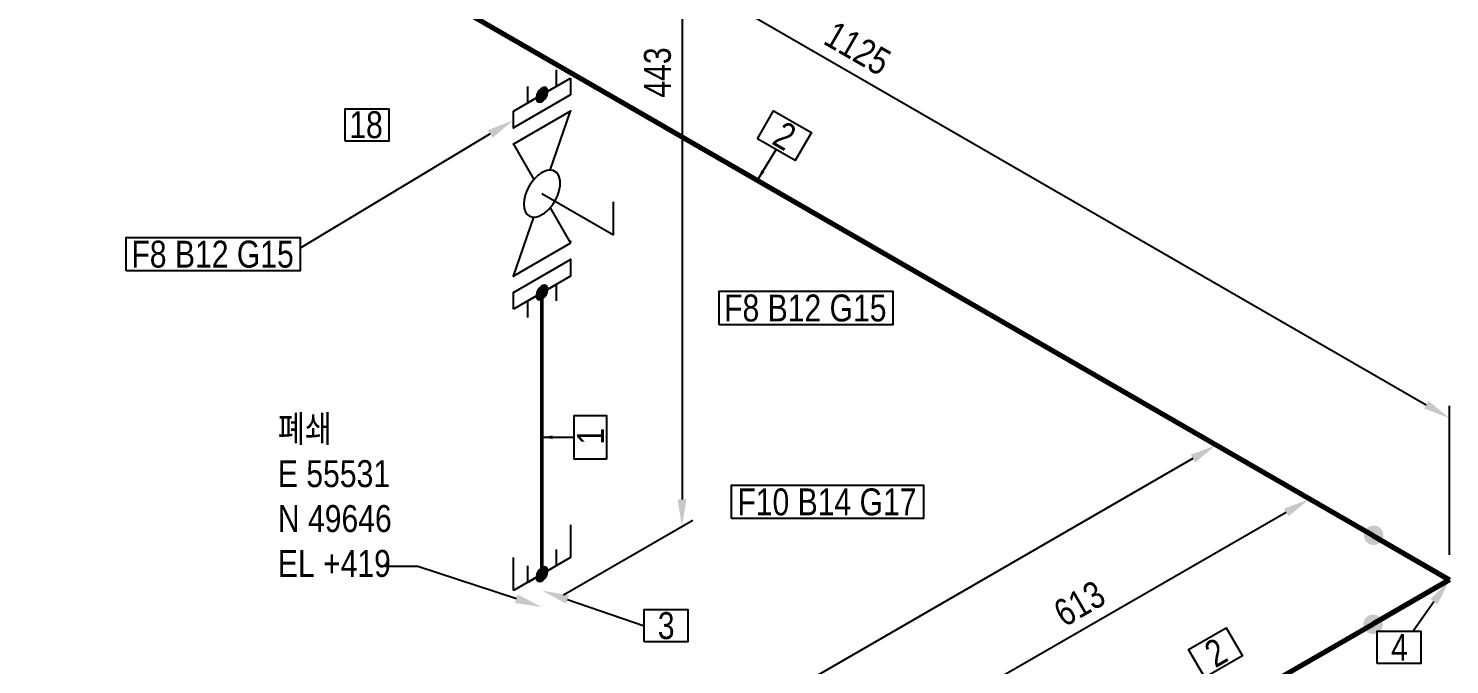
# Model space of a CAD drawing. Header units: millimetres. Extents: x 0 to 594, y 0 to 420.
# Drawn here: x 245.9 to 377.7, y 242.9 to 302 of the extents above; entities that cross this region are included whole.
import ezdxf
from ezdxf import colors
from ezdxf.entities.mleader import LeaderData, LeaderLine
from ezdxf.enums import TextEntityAlignment as Align
from ezdxf.math import Vec2, Vec3

# ---------------------------------------------------------------- set-up
doc = ezdxf.new("R2010")
doc.units = ezdxf.units.MM
doc.header["$LTSCALE"] = 0.25
for name, color, linetype in [('기호 작은 보어', 4, 'Continuous'), ('밸브', 4, 'Continuous'), ('용접', 1, 'Continuous'), ('주석', 7, 'Continuous'), ('치수', 1, 'Continuous')]:
    doc.layers.add(name, color=color, linetype=linetype)
doc.layers.add('파이프', color=3, linetype='Continuous', lineweight=70)
doc.layers.add('파이프 작은 보어', color=30, linetype='Continuous', lineweight=50)
doc.styles.add('AdskIsoAnnotation', font='arial.ttf', dxfattribs={"width": 0.8, "height": 1})
doc.styles.add('AdskIsoMetric', font='arial.ttf', dxfattribs={"width": 0.8, "height": 2.5})
doc.styles.add('AdskIsoMetric-30', font='arial.ttf', dxfattribs={"width": 0.8, "height": 2.5})
doc.styles.get("Standard").update_dxf_attribs({"font": 'arial.ttf'})
doc.dimstyles.new('AdskIsoMetric', dxfattribs={"dimtxt": 2.5, "dimasz": 2.5, "dimexe": 1, "dimexo": 2, "dimgap": 0.8, "dimtad": 1, "dimdec": 0, "dimrnd": 1, "dimzin": 0, "dimdsep": 46, "dimtxsty": 'AdskIsoMetric', "dimcen": 0, "dimclrt": 7, "dimadec": 0, "dimazin": 0, "dimtfac": 1, "dimtdec": 0, "dimtmove": 1, "dimatfit": 3, "dimfxl": 0, "dimfrac": 2, "dimtolj": 1, "dimtzin": 0, "dimarcsym": 0})

# ---------------------------------------------------------------- blocks, each defined once
blk = doc.blocks.new('나사 캡-2-IsoRight')
at = {"color": 0, "linetype": 'ByBlock', "lineweight": -2, "extrusion": (-0.707107, -0.408248, 0.57735)}
for p, q in [((0.0884, -0.2552), (0.0884, 0.1531)), ((0.0884, 0.1531), (0.2652, 0.051)), ((0.2652, -0.3572), (0.0884, -0.2552))]:
    blk.add_line(p, q, dxfattribs=at)
blk = doc.blocks.new('플랜지-2-IsoRight')
at = {"color": 0, "linetype": 'ByBlock', "lineweight": -2}
blk.add_wipeout([(0.0442, -0.2296), (-0.0442, -0.1786), (-0.0442, 0.2296), (0.0442, 0.1786)], dxfattribs=at)
at = {"color": 0, "linetype": 'ByBlock', "lineweight": -2, "extrusion": (-0.707107, -0.408248, 0.57735)}
for p, q in [((-0.0442, -0.1786), (-0.0442, 0.2296)), ((-0.0442, 0.2296), (0.0442, 0.1786)), ((0.0442, 0.1786), (0.0442, -0.2296)), ((0.0442, -0.2296), (-0.0442, -0.1786))]:
    blk.add_line(p, q, dxfattribs=at)
at = {"color": 0, "linetype": 'ByBlock', "lineweight": -2}
blk.add_wipeout([(0.0442, -0.2296), (-0.0442, -0.1786), (-0.0442, 0.2296), (0.0442, 0.1786)], dxfattribs=at)
at = {"color": 0, "linetype": 'ByBlock', "lineweight": -2, "extrusion": (-0.707107, -0.408248, 0.57735)}
for p, q in [((-0.0442, -0.1786), (-0.0442, 0.2296)), ((-0.0442, 0.2296), (0.0442, 0.1786)), ((0.0442, 0.1786), (0.0442, -0.2296)), ((0.0442, -0.2296), (-0.0442, -0.1786))]:
    blk.add_line(p, q, dxfattribs=at)
blk = doc.blocks.new('개스킷-2-IsoRight')
at = {"color": 0, "linetype": 'ByBlock', "lineweight": -2, "extrusion": (-1, 0, 0)}
for p in [(-0.0529, 0.2347), (0.0442, 0.1786), (-0.0442, -0.1786), (0.0442, -0.2296)]:
    blk.add_point(p, dxfattribs=at)
blk = doc.blocks.new('볼 밸브-2-IsoRight')
at = {"color": 0, "linetype": 'ByBlock', "lineweight": -2, "extrusion": (-0.707107, -0.408248, 0.57735)}
for p, q in [((-0.3536, 0), (-0.3536, 0.4082)), ((-0.3536, 0.4082), (-0.1006, 0.1163)), ((-0.1006, -0.0002), (-0.3536, 0)), ((0.3536, 0), (0.1007, -0.0001)), ((0.1125, -0.065), (0.1125, -0.065)), ((0.3536, -0.4082), (0.3536, 0)), ((0.1006, -0.1163), (0.3536, -0.4082))]:
    blk.add_line(p, q, dxfattribs=at)
at = {"linetype": 'ByBlock'}
for start_param, end_param in [(-2.356194, 0.785398), (0.785398, 3.926991)]:
    blk.add_ellipse((0, 0), major_axis=(-0.0796, 0.1378), ratio=0.57735, start_param=start_param, end_param=end_param, dxfattribs=at)
blk = doc.blocks.new('Operator_Lever-1-IsoLeft')
at = {"color": 0, "linetype": 'ByBlock', "lineweight": -2, "extrusion": (0, 0.816497, 0.57735)}
for p, q in [((0, 0), (-0.4419, -0.2552)), ((-0.4419, -0.2552), (-0.2652, -0.3572))]:
    blk.add_line(p, q, dxfattribs=at)
blk = doc.blocks.new('*D174')
at = {"layer": 'Defpoints', "color": 0}
for p in [(293.51, 329.01), (306.5, 255.73), (293.51, 248.23)]:
    blk.add_point(p, dxfattribs=at)
at = {"layer": '치수', "color": 0, "lineweight": -2}
for p, q in [((306.5, 334.01), (306.5, 258.23)), ((295.51, 249.38), (307.5, 256.31))]:
    blk.add_line(p, q, dxfattribs=at)
at = {"layer": '치수', "color": 0}
for points in [[(306.08, 334.01), (306.91, 334.01), (306.5, 336.51)], [(306.08, 258.23), (306.91, 258.23), (306.5, 255.73)]]:
    blk.add_solid(points, dxfattribs=at)
at = {"layer": '치수', "color": 7, "insert": (304.23, 297.86), "char_height": 2.5, "attachment_point": 5, "rotation": 90, "style": 'AdskIsoMetric-30'}
blk.add_mtext('\\A1;443', dxfattribs=at)
blk = doc.blocks.new('*D181')
at = {"layer": 'Defpoints', "color": 0}
for p in [(377.72, 250.77), (332.72, 239.79), (342.18, 234.33)]:
    blk.add_point(p, dxfattribs=at)
at = {"layer": '치수', "color": 0, "lineweight": -2}
for p, q in [((362.57, 257.02), (334.89, 241.04)), ((340.18, 235.48), (331.72, 240.37))]:
    blk.add_line(p, q, dxfattribs=at)
at = {"layer": '치수', "color": 0}
for points in [[(362.36, 257.38), (362.77, 256.66), (364.73, 258.27)], [(334.68, 241.4), (335.1, 240.68), (332.72, 239.79)]]:
    blk.add_solid(points, dxfattribs=at)
at = {"layer": '치수', "color": 7, "insert": (343.38, 248.56), "char_height": 2.5, "attachment_point": 5, "rotation": 30, "style": 'AdskIsoMetric-30'}
blk.add_mtext('\\A1;613', dxfattribs=at)
blk = doc.blocks.new('*D187')
at = {"layer": 'Defpoints', "color": 0}
for p in [(377.72, 250.77), (213.77, 181.11), (231.89, 170.65)]:
    blk.add_point(p, dxfattribs=at)
at = {"layer": '치수', "color": 0, "lineweight": -2}
for p, q in [((353.9, 262.02), (215.94, 182.36)), ((229.89, 171.81), (212.77, 181.69))]:
    blk.add_line(p, q, dxfattribs=at)
at = {"layer": '치수', "color": 0}
for points in [[(353.7, 262.38), (354.11, 261.66), (356.07, 263.27)], [(215.73, 182.72), (216.15, 182), (213.77, 181.11)]]:
    blk.add_solid(points, dxfattribs=at)
at = {"layer": '치수', "color": 7, "insert": (283.31, 223.88), "char_height": 2.5, "attachment_point": 5, "rotation": 30, "style": 'AdskIsoMetric-30'}
blk.add_mtext('\\A1;2206', dxfattribs=at)
blk = doc.blocks.new('*D189')
at = {"layer": 'Defpoints', "color": 0}
for p in [(267.86, 314.2), (377.72, 265.77), (377.72, 250.77)]:
    blk.add_point(p, dxfattribs=at)
at = {"layer": '치수', "color": 0, "lineweight": -2}
for p, q in [((267.86, 316.51), (267.86, 330.35)), ((270.02, 327.95), (375.56, 267.02)), ((377.72, 253.08), (377.72, 266.92))]:
    blk.add_line(p, q, dxfattribs=at)
at = {"layer": '치수', "color": 0}
for points in [[(270.23, 328.31), (269.81, 327.59), (267.86, 329.2)], [(375.76, 267.38), (375.35, 266.66), (377.72, 265.77)]]:
    blk.add_solid(points, dxfattribs=at)
at = {"layer": '치수', "color": 7, "insert": (322.79, 300.1), "char_height": 2.5, "attachment_point": 5, "rotation": 330, "style": 'AdskIsoMetric-30'}
blk.add_mtext('\\A1;1125', dxfattribs=at)
blk = doc.blocks.new('엘보우-1-Iso2DSkew90')
at = {"color": 0, "linetype": 'ByBlock', "lineweight": -2, "extrusion": (2.05795e-12, -0.816497, -0.57735)}
for p, q in [((-7.07, 4.08), (0, 0)), ((0, 0), (-7.07, -4.08)), ((0, 0), (0, 0))]:
    blk.add_line(p, q, dxfattribs=at)
blk = doc.blocks.new('Buttweld')
at = {"lineweight": -2}
blk.add_hatch(color=0, dxfattribs=at).paths.add_polyline_path([(0.044, -0.0026), (0.0433, 0.0053), (0.0413, 0.0129), (0.0379, 0.02), (0.0334, 0.0265), (0.0278, 0.0321), (0.0214, 0.0366), (0.0142, 0.0399), (0.0066, 0.042), (-0.0013, 0.0427), (-0.0091, 0.042), (-0.0168, 0.0399), (-0.0239, 0.0366), (-0.0304, 0.0321), (-0.036, 0.0265), (-0.0405, 0.02), (-0.0438, 0.0129), (-0.0459, 0.0053), (-0.0466, -0.0026), (-0.0459, -0.0105), (-0.0438, -0.0181), (-0.0405, -0.0252), (-0.036, -0.0317), (-0.0304, -0.0373), (-0.0239, -0.0418), (-0.0168, -0.0452), (-0.0091, -0.0472), (-0.0013, -0.0479), (0.0066, -0.0472), (0.0142, -0.0452), (0.0214, -0.0418), (0.0278, -0.0373), (0.0334, -0.0317), (0.0379, -0.0252), (0.0413, -0.0181), (0.0433, -0.0105)], is_closed=False, flags=0)
blk = doc.blocks.new('SocketWeld-2-IsoRight')
blk.add_hatch(color=256).paths.add_polyline_path([(0.0055, -0.0435), (0.0057, -0.0436), (0.006, -0.0436), (0.0062, -0.0436), (0.0064, -0.0437), (0.0066, -0.0437), (0.0068, -0.0438), (0.007, -0.0438), (0.0072, -0.0439), (0.0075, -0.0439), (0.0077, -0.0439), (0.0079, -0.044), (0.0081, -0.044), (0.0083, -0.0441), (0.0085, -0.0441), (0.0088, -0.0442), (0.009, -0.0442), (0.0092, -0.0443), (0.0094, -0.0443), (0.0096, -0.0443), (0.0098, -0.0444), (0.01, -0.0444), (0.0103, -0.0445), (0.0105, -0.0445), (0.0107, -0.0446), (0.0109, -0.0446), (0.0111, -0.0446), (0.0113, -0.0447), (0.0115, -0.0447), (0.0118, -0.0448), (0.012, -0.0448), (0.0122, -0.0449), (0.0124, -0.0449), (0.0126, -0.0449), (0.0128, -0.045), (0.013, -0.045), (0.0133, -0.0451), (0.0135, -0.0451), (0.0137, -0.0452), (0.0139, -0.0452), (0.0141, -0.0453), (0.0143, -0.0453), (0.0145, -0.0453), (0.0148, -0.0454), (0.015, -0.0454), (0.0152, -0.0455), (0.0154, -0.0455), (0.0156, -0.0456), (0.0158, -0.0456), (0.0161, -0.0456), (0.0161, -0.0456), (0.0162, -0.0456), (0.0164, -0.0455), (0.0166, -0.0455), (0.0168, -0.0455), (0.017, -0.0454), (0.0171, -0.0454), (0.0173, -0.0453), (0.0175, -0.0453), (0.0177, -0.0452), (0.0179, -0.0452), (0.0181, -0.0451), (0.0182, -0.0451), (0.0184, -0.045), (0.0186, -0.045), (0.0188, -0.0449), (0.019, -0.0449), (0.0192, -0.0448), (0.0193, -0.0448), (0.0195, -0.0447), (0.0197, -0.0447), (0.0199, -0.0446), (0.0201, -0.0446), (0.0203, -0.0445), (0.0204, -0.0445), (0.0206, -0.0444), (0.0208, -0.0444), (0.021, -0.0444), (0.0212, -0.0443), (0.0213, -0.0443), (0.0215, -0.0442), (0.0217, -0.0442), (0.0219, -0.0441), (0.0221, -0.0441), (0.0223, -0.044), (0.0224, -0.044), (0.0226, -0.0439), (0.0228, -0.0439), (0.023, -0.0438), (0.0232, -0.0438), (0.0234, -0.0437), (0.0235, -0.0437), (0.0237, -0.0436), (0.0239, -0.0436), (0.0241, -0.0435), (0.0243, -0.0435), (0.0245, -0.0434), (0.0246, -0.0434), (0.0248, -0.0433), (0.025, -0.0433), (0.025, -0.0433), (0.0251, -0.0432), (0.0253, -0.043), (0.0254, -0.0429), (0.0255, -0.0428), (0.0257, -0.0426), (0.0258, -0.0425), (0.0259, -0.0424), (0.0261, -0.0422), (0.0262, -0.0421), (0.0263, -0.042), (0.0265, -0.0418), (0.0266, -0.0417), (0.0267, -0.0416), (0.0269, -0.0414), (0.027, -0.0413), (0.0271, -0.0412), (0.0273, -0.041), (0.0274, -0.0409), (0.0275, -0.0408), (0.0277, -0.0406), (0.0278, -0.0405), (0.0279, -0.0403), (0.0281, -0.0402), (0.0282, -0.0401), (0.0283, -0.0399), (0.0284, -0.0398), (0.0286, -0.0397), (0.0287, -0.0395), (0.0288, -0.0394), (0.029, -0.0393), (0.0291, -0.0391), (0.0292, -0.039), (0.0294, -0.0389), (0.0295, -0.0387), (0.0296, -0.0386), (0.0298, -0.0385), (0.0299, -0.0383), (0.03, -0.0382), (0.0302, -0.0381), (0.0303, -0.0379), (0.0304, -0.0378), (0.0306, -0.0377), (0.0307, -0.0375), (0.0308, -0.0374), (0.031, -0.0373), (0.0311, -0.0371), (0.0312, -0.037), (0.0314, -0.0369), (0.0315, -0.0367), (0.0315, -0.0367), (0.0316, -0.0365), (0.0316, -0.0363), (0.0317, -0.0361), (0.0318, -0.0359), (0.0319, -0.0357), (0.0319, -0.0355), (0.032, -0.0353), (0.0321, -0.0351), (0.0321, -0.0349), (0.0322, -0.0346), (0.0323, -0.0344), (0.0323, -0.0342), (0.0324, -0.034), (0.0325, -0.0338), (0.0325, -0.0336), (0.0326, -0.0334), (0.0327, -0.0332), (0.0328, -0.033), (0.0328, -0.0328), (0.0329, -0.0326), (0.033, -0.0324), (0.033, -0.0322), (0.0331, -0.0319), (0.0332, -0.0317), (0.0332, -0.0315), (0.0333, -0.0313), (0.0334, -0.0311), (0.0335, -0.0309), (0.0335, -0.0307), (0.0336, -0.0305), (0.0337, -0.0303), (0.0337, -0.0301), (0.0338, -0.0299), (0.0339, -0.0297), (0.0339, -0.0295), (0.034, -0.0292), (0.0341, -0.029), (0.0342, -0.0288), (0.0342, -0.0286), (0.0343, -0.0284), (0.0344, -0.0282), (0.0344, -0.028), (0.0345, -0.0278), (0.0346, -0.0276), (0.0346, -0.0274), (0.0347, -0.0272), (0.0348, -0.027), (0.0349, -0.0268), (0.0349, -0.0265), (0.0349, -0.0265), (0.0349, -0.0263), (0.0349, -0.026), (0.0349, -0.0258), (0.0349, -0.0255), (0.0349, -0.0252), (0.0349, -0.025), (0.0349, -0.0247), (0.0349, -0.0245), (0.0349, -0.0242), (0.0349, -0.0239), (0.0349, -0.0237), (0.0349, -0.0234), (0.0349, -0.0232), (0.0349, -0.0229), (0.0349, -0.0226), (0.0349, -0.0224), (0.0349, -0.0221), (0.0349, -0.0219), (0.0349, -0.0216), (0.0349, -0.0213), (0.0349, -0.0211), (0.0349, -0.0208), (0.0349, -0.0206), (0.0349, -0.0203), (0.0349, -0.02), (0.0349, -0.0198), (0.0349, -0.0195), (0.0349, -0.0192), (0.0349, -0.019), (0.0349, -0.0187), (0.0349, -0.0185), (0.0349, -0.0182), (0.0349, -0.0179), (0.0349, -0.0177), (0.0349, -0.0174), (0.0349, -0.0172), (0.0349, -0.0169), (0.0349, -0.0166), (0.0349, -0.0164), (0.0349, -0.0161), (0.0349, -0.0159), (0.0349, -0.0156), (0.0349, -0.0153), (0.0349, -0.0151), (0.0349, -0.0148), (0.0349, -0.0146), (0.0349, -0.0143), (0.0349, -0.014), (0.0349, -0.0138), (0.0349, -0.0138), (0.0349, -0.0135), (0.0348, -0.0132), (0.0347, -0.0129), (0.0346, -0.0126), (0.0346, -0.0123), (0.0345, -0.012), (0.0344, -0.0118), (0.0344, -0.0115), (0.0343, -0.0112), (0.0342, -0.0109), (0.0342, -0.0106), (0.0341, -0.0103), (0.034, -0.01), (0.0339, -0.0097), (0.0339, -0.0095), (0.0338, -0.0092), (0.0337, -0.0089), (0.0337, -0.0086), (0.0336, -0.0083), (0.0335, -0.008), (0.0335, -0.0077), (0.0334, -0.0074), (0.0333, -0.0071), (0.0332, -0.0069), (0.0332, -0.0066), (0.0331, -0.0063), (0.033, -0.006), (0.033, -0.0057), (0.0329, -0.0054), (0.0328, -0.0051), (0.0328, -0.0048), (0.0327, -0.0046), (0.0326, -0.0043), (0.0325, -0.004), (0.0325, -0.0037), (0.0324, -0.0034), (0.0323, -0.0031), (0.0323, -0.0028), (0.0322, -0.0025), (0.0321, -0.0022), (0.0321, -0.002), (0.032, -0.0017), (0.0319, -0.0014), (0.0319, -0.0011), (0.0318, -0.0008), (0.0317, -0.0005), (0.0316, -0.0002), (0.0316, 0.0001), (0.0315, 0.0003), (0.0315, 0.0003), (0.0314, 0.0006), (0.0312, 0.0009), (0.0311, 0.0012), (0.031, 0.0015), (0.0308, 0.0018), (0.0307, 0.0021), (0.0306, 0.0024), (0.0304, 0.0026), (0.0303, 0.0029), (0.0302, 0.0032), (0.03, 0.0035), (0.0299, 0.0038), (0.0298, 0.0041), (0.0296, 0.0044), (0.0295, 0.0047), (0.0294, 0.0049), (0.0292, 0.0052), (0.0291, 0.0055), (0.029, 0.0058), (0.0288, 0.0061), (0.0287, 0.0064), (0.0286, 0.0067), (0.0284, 0.007), (0.0283, 0.0072), (0.0282, 0.0075), (0.0281, 0.0078), (0.0279, 0.0081), (0.0278, 0.0084), (0.0277, 0.0087), (0.0275, 0.009), (0.0274, 0.0093), (0.0273, 0.0095), (0.0271, 0.0098), (0.027, 0.0101), (0.0269, 0.0104), (0.0267, 0.0107), (0.0266, 0.011), (0.0265, 0.0113), (0.0263, 0.0116), (0.0262, 0.0118), (0.0261, 0.0121), (0.0259, 0.0124), (0.0258, 0.0127), (0.0257, 0.013), (0.0255, 0.0133), (0.0254, 0.0136), (0.0253, 0.0139), (0.0251, 0.0141), (0.025, 0.0144), (0.025, 0.0144), (0.0248, 0.0147), (0.0246, 0.015), (0.0245, 0.0152), (0.0243, 0.0155), (0.0241, 0.0157), (0.0239, 0.016), (0.0237, 0.0162), (0.0235, 0.0165), (0.0234, 0.0168), (0.0232, 0.017), (0.023, 0.0173), (0.0228, 0.0175), (0.0226, 0.0178), (0.0224, 0.0181), (0.0223, 0.0183), (0.0221, 0.0186), (0.0219, 0.0188), (0.0217, 0.0191), (0.0215, 0.0193), (0.0213, 0.0196), (0.0212, 0.0199), (0.021, 0.0201), (0.0208, 0.0204), (0.0206, 0.0206), (0.0204, 0.0209), (0.0203, 0.0212), (0.0201, 0.0214), (0.0199, 0.0217), (0.0197, 0.0219), (0.0195, 0.0222), (0.0193, 0.0225), (0.0192, 0.0227), (0.019, 0.023), (0.0188, 0.0232), (0.0186, 0.0235), (0.0184, 0.0237), (0.0182, 0.024), (0.0181, 0.0243), (0.0179, 0.0245), (0.0177, 0.0248), (0.0175, 0.025), (0.0173, 0.0253), (0.0171, 0.0256), (0.017, 0.0258), (0.0168, 0.0261), (0.0166, 0.0263), (0.0164, 0.0266), (0.0162, 0.0268), (0.0161, 0.0271), (0.0161, 0.0271), (0.0158, 0.0273), (0.0156, 0.0275), (0.0154, 0.0277), (0.0152, 0.0279), (0.015, 0.0281), (0.0148, 0.0283), (0.0145, 0.0285), (0.0143, 0.0287), (0.0141, 0.0289), (0.0139, 0.0292), (0.0137, 0.0294), (0.0135, 0.0296), (0.0133, 0.0298), (0.013, 0.03), (0.0128, 0.0302), (0.0126, 0.0304), (0.0124, 0.0306), (0.0122, 0.0308), (0.012, 0.031), (0.0118, 0.0312), (0.0115, 0.0314), (0.0113, 0.0316), (0.0111, 0.0318), (0.0109, 0.032), (0.0107, 0.0322), (0.0105, 0.0324), (0.0103, 0.0326), (0.01, 0.0328), (0.0098, 0.033), (0.0096, 0.0332), (0.0094, 0.0334), (0.0092, 0.0337), (0.009, 0.0339), (0.0088, 0.0341), (0.0085, 0.0343), (0.0083, 0.0345), (0.0081, 0.0347), (0.0079, 0.0349), (0.0077, 0.0351), (0.0075, 0.0353), (0.0072, 0.0355), (0.007, 0.0357), (0.0068, 0.0359), (0.0066, 0.0361), (0.0064, 0.0363), (0.0062, 0.0365), (0.006, 0.0367), (0.0057, 0.0369), (0.0055, 0.0371), (0.0055, 0.0371), (0.0053, 0.0373), (0.0051, 0.0374), (0.0049, 0.0375), (0.0046, 0.0377), (0.0044, 0.0378), (0.0042, 0.0379), (0.004, 0.038), (0.0037, 0.0382), (0.0035, 0.0383), (0.0033, 0.0384), (0.003, 0.0386), (0.0028, 0.0387), (0.0026, 0.0388), (0.0024, 0.039), (0.0021, 0.0391), (0.0019, 0.0392), (0.0017, 0.0393), (0.0015, 0.0395), (0.0012, 0.0396), (0.001, 0.0397), (0.0008, 0.0399), (0.0006, 0.04), (0.0003, 0.0401), (0.0001, 0.0403), (-0.0001, 0.0404), (-0.0003, 0.0405), (-0.0006, 0.0406), (-0.0008, 0.0408), (-0.001, 0.0409), (-0.0012, 0.041), (-0.0015, 0.0412), (-0.0017, 0.0413), (-0.0019, 0.0414), (-0.0021, 0.0416), (-0.0024, 0.0417), (-0.0026, 0.0418), (-0.0028, 0.042), (-0.003, 0.0421), (-0.0033, 0.0422), (-0.0035, 0.0423), (-0.0037, 0.0425), (-0.004, 0.0426), (-0.0042, 0.0427), (-0.0044, 0.0429), (-0.0046, 0.043), (-0.0049, 0.0431), (-0.0051, 0.0433), (-0.0053, 0.0434), (-0.0055, 0.0435), (-0.0055, 0.0435), (-0.0057, 0.0436), (-0.006, 0.0436), (-0.0062, 0.0436), (-0.0064, 0.0437), (-0.0066, 0.0437), (-0.0068, 0.0438), (-0.007, 0.0438), (-0.0072, 0.0439), (-0.0075, 0.0439), (-0.0077, 0.0439), (-0.0079, 0.044), (-0.0081, 0.044), (-0.0083, 0.0441), (-0.0085, 0.0441), (-0.0088, 0.0442), (-0.009, 0.0442), (-0.0092, 0.0443), (-0.0094, 0.0443), (-0.0096, 0.0443), (-0.0098, 0.0444), (-0.01, 0.0444), (-0.0103, 0.0445), (-0.0105, 0.0445), (-0.0107, 0.0446), (-0.0109, 0.0446), (-0.0111, 0.0446), (-0.0113, 0.0447), (-0.0115, 0.0447), (-0.0118, 0.0448), (-0.012, 0.0448), (-0.0122, 0.0449), (-0.0124, 0.0449), (-0.0126, 0.0449), (-0.0128, 0.045), (-0.013, 0.045), (-0.0133, 0.0451), (-0.0135, 0.0451), (-0.0137, 0.0452), (-0.0139, 0.0452), (-0.0141, 0.0453), (-0.0143, 0.0453), (-0.0145, 0.0453), (-0.0148, 0.0454), (-0.015, 0.0454), (-0.0152, 0.0455), (-0.0154, 0.0455), (-0.0156, 0.0456), (-0.0158, 0.0456), (-0.0161, 0.0456), (-0.0161, 0.0456), (-0.0162, 0.0456), (-0.0164, 0.0455), (-0.0166, 0.0455), (-0.0168, 0.0455), (-0.017, 0.0454), (-0.0171, 0.0454), (-0.0173, 0.0453), (-0.0175, 0.0453), (-0.0177, 0.0452), (-0.0179, 0.0452), (-0.0181, 0.0451), (-0.0182, 0.0451), (-0.0184, 0.045), (-0.0186, 0.045), (-0.0188, 0.0449), (-0.019, 0.0449), (-0.0192, 0.0448), (-0.0193, 0.0448), (-0.0195, 0.0447), (-0.0197, 0.0447), (-0.0199, 0.0446), (-0.0201, 0.0446), (-0.0203, 0.0445), (-0.0204, 0.0445), (-0.0206, 0.0444), (-0.0208, 0.0444), (-0.021, 0.0444), (-0.0212, 0.0443), (-0.0213, 0.0443), (-0.0215, 0.0442), (-0.0217, 0.0442), (-0.0219, 0.0441), (-0.0221, 0.0441), (-0.0223, 0.044), (-0.0224, 0.044), (-0.0226, 0.0439), (-0.0228, 0.0439), (-0.023, 0.0438), (-0.0232, 0.0438), (-0.0234, 0.0437), (-0.0235, 0.0437), (-0.0237, 0.0436), (-0.0239, 0.0436), (-0.0241, 0.0435), (-0.0243, 0.0435), (-0.0245, 0.0434), (-0.0246, 0.0434), (-0.0248, 0.0433), (-0.025, 0.0433), (-0.025, 0.0433), (-0.0251, 0.0432), (-0.0253, 0.043), (-0.0254, 0.0429), (-0.0255, 0.0428), (-0.0257, 0.0426), (-0.0258, 0.0425), (-0.0259, 0.0424), (-0.0261, 0.0422), (-0.0262, 0.0421), (-0.0263, 0.042), (-0.0265, 0.0418), (-0.0266, 0.0417), (-0.0267, 0.0416), (-0.0269, 0.0414), (-0.027, 0.0413), (-0.0271, 0.0412), (-0.0273, 0.041), (-0.0274, 0.0409), (-0.0275, 0.0408), (-0.0277, 0.0406), (-0.0278, 0.0405), (-0.0279, 0.0403), (-0.0281, 0.0402), (-0.0282, 0.0401), (-0.0283, 0.0399), (-0.0284, 0.0398), (-0.0286, 0.0397), (-0.0287, 0.0395), (-0.0288, 0.0394), (-0.029, 0.0393), (-0.0291, 0.0391), (-0.0292, 0.039), (-0.0294, 0.0389), (-0.0295, 0.0387), (-0.0296, 0.0386), (-0.0298, 0.0385), (-0.0299, 0.0383), (-0.03, 0.0382), (-0.0302, 0.0381), (-0.0303, 0.0379), (-0.0304, 0.0378), (-0.0306, 0.0377), (-0.0307, 0.0375), (-0.0308, 0.0374), (-0.031, 0.0373), (-0.0311, 0.0371), (-0.0312, 0.037), (-0.0314, 0.0369), (-0.0315, 0.0367), (-0.0315, 0.0367), (-0.0316, 0.0365), (-0.0316, 0.0363), (-0.0317, 0.0361), (-0.0318, 0.0359), (-0.0319, 0.0357), (-0.0319, 0.0355), (-0.032, 0.0353), (-0.0321, 0.0351), (-0.0321, 0.0349), (-0.0322, 0.0346), (-0.0323, 0.0344), (-0.0323, 0.0342), (-0.0324, 0.034), (-0.0325, 0.0338), (-0.0325, 0.0336), (-0.0326, 0.0334), (-0.0327, 0.0332), (-0.0328, 0.033), (-0.0328, 0.0328), (-0.0329, 0.0326), (-0.033, 0.0324), (-0.033, 0.0322), (-0.0331, 0.0319), (-0.0332, 0.0317), (-0.0332, 0.0315), (-0.0333, 0.0313), (-0.0334, 0.0311), (-0.0335, 0.0309), (-0.0335, 0.0307), (-0.0336, 0.0305), (-0.0337, 0.0303), (-0.0337, 0.0301), (-0.0338, 0.0299), (-0.0339, 0.0297), (-0.0339, 0.0295), (-0.034, 0.0292), (-0.0341, 0.029), (-0.0342, 0.0288), (-0.0342, 0.0286), (-0.0343, 0.0284), (-0.0344, 0.0282), (-0.0344, 0.028), (-0.0345, 0.0278), (-0.0346, 0.0276), (-0.0346, 0.0274), (-0.0347, 0.0272), (-0.0348, 0.027), (-0.0349, 0.0268), (-0.0349, 0.0265), (-0.0349, 0.0265), (-0.0349, 0.0263), (-0.0349, 0.026), (-0.0349, 0.0258), (-0.0349, 0.0255), (-0.0349, 0.0252), (-0.0349, 0.025), (-0.0349, 0.0247), (-0.0349, 0.0245), (-0.0349, 0.0242), (-0.0349, 0.0239), (-0.0349, 0.0237), (-0.0349, 0.0234), (-0.0349, 0.0232), (-0.0349, 0.0229), (-0.0349, 0.0226), (-0.0349, 0.0224), (-0.0349, 0.0221), (-0.0349, 0.0219), (-0.0349, 0.0216), (-0.0349, 0.0213), (-0.0349, 0.0211), (-0.0349, 0.0208), (-0.0349, 0.0206), (-0.0349, 0.0203), (-0.0349, 0.02), (-0.0349, 0.0198), (-0.0349, 0.0195), (-0.0349, 0.0192), (-0.0349, 0.019), (-0.0349, 0.0187), (-0.0349, 0.0185), (-0.0349, 0.0182), (-0.0349, 0.0179), (-0.0349, 0.0177), (-0.0349, 0.0174), (-0.0349, 0.0172), (-0.0349, 0.0169), (-0.0349, 0.0166), (-0.0349, 0.0164), (-0.0349, 0.0161), (-0.0349, 0.0159), (-0.0349, 0.0156), (-0.0349, 0.0153), (-0.0349, 0.0151), (-0.0349, 0.0148), (-0.0349, 0.0146), (-0.0349, 0.0143), (-0.0349, 0.014), (-0.0349, 0.0138), (-0.0349, 0.0138), (-0.0349, 0.0135), (-0.0348, 0.0132), (-0.0347, 0.0129), (-0.0346, 0.0126), (-0.0346, 0.0123), (-0.0345, 0.012), (-0.0344, 0.0118), (-0.0344, 0.0115), (-0.0343, 0.0112), (-0.0342, 0.0109), (-0.0342, 0.0106), (-0.0341, 0.0103), (-0.034, 0.01), (-0.0339, 0.0097), (-0.0339, 0.0095), (-0.0338, 0.0092), (-0.0337, 0.0089), (-0.0337, 0.0086), (-0.0336, 0.0083), (-0.0335, 0.008), (-0.0335, 0.0077), (-0.0334, 0.0074), (-0.0333, 0.0071), (-0.0332, 0.0069), (-0.0332, 0.0066), (-0.0331, 0.0063), (-0.033, 0.006), (-0.033, 0.0057), (-0.0329, 0.0054), (-0.0328, 0.0051), (-0.0328, 0.0048), (-0.0327, 0.0046), (-0.0326, 0.0043), (-0.0325, 0.004), (-0.0325, 0.0037), (-0.0324, 0.0034), (-0.0323, 0.0031), (-0.0323, 0.0028), (-0.0322, 0.0025), (-0.0321, 0.0022), (-0.0321, 0.002), (-0.032, 0.0017), (-0.0319, 0.0014), (-0.0319, 0.0011), (-0.0318, 0.0008), (-0.0317, 0.0005), (-0.0316, 0.0002), (-0.0316, -0.0001), (-0.0315, -0.0003), (-0.0315, -0.0003), (-0.0314, -0.0006), (-0.0312, -0.0009), (-0.0311, -0.0012), (-0.031, -0.0015), (-0.0308, -0.0018), (-0.0307, -0.0021), (-0.0306, -0.0024), (-0.0304, -0.0026), (-0.0303, -0.0029), (-0.0302, -0.0032), (-0.03, -0.0035), (-0.0299, -0.0038), (-0.0298, -0.0041), (-0.0296, -0.0044), (-0.0295, -0.0047), (-0.0294, -0.0049), (-0.0292, -0.0052), (-0.0291, -0.0055), (-0.029, -0.0058), (-0.0288, -0.0061), (-0.0287, -0.0064), (-0.0286, -0.0067), (-0.0284, -0.007), (-0.0283, -0.0072), (-0.0282, -0.0075), (-0.0281, -0.0078), (-0.0279, -0.0081), (-0.0278, -0.0084), (-0.0277, -0.0087), (-0.0275, -0.009), (-0.0274, -0.0093), (-0.0273, -0.0095), (-0.0271, -0.0098), (-0.027, -0.0101), (-0.0269, -0.0104), (-0.0267, -0.0107), (-0.0266, -0.011), (-0.0265, -0.0113), (-0.0263, -0.0116), (-0.0262, -0.0118), (-0.0261, -0.0121), (-0.0259, -0.0124), (-0.0258, -0.0127), (-0.0257, -0.013), (-0.0255, -0.0133), (-0.0254, -0.0136), (-0.0253, -0.0139), (-0.0251, -0.0141), (-0.025, -0.0144), (-0.025, -0.0144), (-0.0248, -0.0147), (-0.0246, -0.015), (-0.0245, -0.0152), (-0.0243, -0.0155), (-0.0241, -0.0157), (-0.0239, -0.016), (-0.0237, -0.0162), (-0.0235, -0.0165), (-0.0234, -0.0168), (-0.0232, -0.017), (-0.023, -0.0173), (-0.0228, -0.0175), (-0.0226, -0.0178), (-0.0224, -0.0181), (-0.0223, -0.0183), (-0.0221, -0.0186), (-0.0219, -0.0188), (-0.0217, -0.0191), (-0.0215, -0.0193), (-0.0213, -0.0196), (-0.0212, -0.0199), (-0.021, -0.0201), (-0.0208, -0.0204), (-0.0206, -0.0206), (-0.0204, -0.0209), (-0.0203, -0.0212), (-0.0201, -0.0214), (-0.0199, -0.0217), (-0.0197, -0.0219), (-0.0195, -0.0222), (-0.0193, -0.0225), (-0.0192, -0.0227), (-0.019, -0.023), (-0.0188, -0.0232), (-0.0186, -0.0235), (-0.0184, -0.0237), (-0.0182, -0.024), (-0.0181, -0.0243), (-0.0179, -0.0245), (-0.0177, -0.0248), (-0.0175, -0.025), (-0.0173, -0.0253), (-0.0171, -0.0256), (-0.017, -0.0258), (-0.0168, -0.0261), (-0.0166, -0.0263), (-0.0164, -0.0266), (-0.0162, -0.0268), (-0.0161, -0.0271), (-0.0161, -0.0271), (-0.0158, -0.0273), (-0.0156, -0.0275), (-0.0154, -0.0277), (-0.0152, -0.0279), (-0.015, -0.0281), (-0.0148, -0.0283), (-0.0145, -0.0285), (-0.0143, -0.0287), (-0.0141, -0.0289), (-0.0139, -0.0292), (-0.0137, -0.0294), (-0.0135, -0.0296), (-0.0133, -0.0298), (-0.013, -0.03), (-0.0128, -0.0302), (-0.0126, -0.0304), (-0.0124, -0.0306), (-0.0122, -0.0308), (-0.012, -0.031), (-0.0118, -0.0312), (-0.0115, -0.0314), (-0.0113, -0.0316), (-0.0111, -0.0318), (-0.0109, -0.032), (-0.0107, -0.0322), (-0.0105, -0.0324), (-0.0103, -0.0326), (-0.01, -0.0328), (-0.0098, -0.033), (-0.0096, -0.0332), (-0.0094, -0.0334), (-0.0092, -0.0337), (-0.009, -0.0339), (-0.0088, -0.0341), (-0.0085, -0.0343), (-0.0083, -0.0345), (-0.0081, -0.0347), (-0.0079, -0.0349), (-0.0077, -0.0351), (-0.0075, -0.0353), (-0.0072, -0.0355), (-0.007, -0.0357), (-0.0068, -0.0359), (-0.0066, -0.0361), (-0.0064, -0.0363), (-0.0062, -0.0365), (-0.006, -0.0367), (-0.0057, -0.0369), (-0.0055, -0.0371), (-0.0055, -0.0371), (-0.0053, -0.0373), (-0.0051, -0.0374), (-0.0049, -0.0375), (-0.0046, -0.0377), (-0.0044, -0.0378), (-0.0042, -0.0379), (-0.004, -0.038), (-0.0037, -0.0382), (-0.0035, -0.0383), (-0.0033, -0.0384), (-0.003, -0.0386), (-0.0028, -0.0387), (-0.0026, -0.0388), (-0.0024, -0.039), (-0.0021, -0.0391), (-0.0019, -0.0392), (-0.0017, -0.0393), (-0.0015, -0.0395), (-0.0012, -0.0396), (-0.001, -0.0397), (-0.0008, -0.0399), (-0.0006, -0.04), (-0.0003, -0.0401), (-0.0001, -0.0403), (0.0001, -0.0404), (0.0003, -0.0405), (0.0006, -0.0406), (0.0008, -0.0408), (0.001, -0.0409), (0.0012, -0.041), (0.0015, -0.0412), (0.0017, -0.0413), (0.0019, -0.0414), (0.0021, -0.0416), (0.0024, -0.0417), (0.0026, -0.0418), (0.0028, -0.042), (0.003, -0.0421), (0.0033, -0.0422), (0.0035, -0.0423), (0.0037, -0.0425), (0.004, -0.0426), (0.0042, -0.0427), (0.0044, -0.0429), (0.0046, -0.043), (0.0049, -0.0431), (0.0051, -0.0433), (0.0053, -0.0434)], flags=0)
at = {"color": 0, "linetype": 'ByBlock', "lineweight": -2, "extrusion": (-0.707107, -0.408248, 0.57735)}
for p, q in [((-0.0884, 0.1531), (0, 0.1021)), ((0, 0.1021), (0, -0.1021)), ((-0.0315, 0.0367), (-0.0349, 0.0265)), ((-0.0349, 0.0265), (-0.0349, 0.0138)), ((-0.0349, 0.0138), (-0.0315, -0.0003)), ((-0.025, 0.0433), (-0.0315, 0.0367)), ((-0.0161, 0.0456), (-0.025, 0.0433)), ((-0.0055, 0.0435), (-0.0161, 0.0456)), ((0.0055, 0.0371), (-0.0055, 0.0435)), ((0.0161, 0.0271), (0.0055, 0.0371)), ((0.025, 0.0144), (0.0161, 0.0271)), ((0.0315, 0.0003), (0.025, 0.0144)), ((0.0349, -0.0138), (0.0315, 0.0003)), ((0, -0.1021), (-0.0884, -0.051)), ((-0.0315, -0.0003), (-0.025, -0.0144)), ((-0.025, -0.0144), (-0.0161, -0.0271)), ((-0.0161, -0.0271), (-0.0055, -0.0371)), ((-0.0055, -0.0371), (0.0055, -0.0435)), ((0.0055, -0.0435), (0.0161, -0.0456)), ((0.0161, -0.0456), (0.025, -0.0433)), ((0.025, -0.0433), (0.0315, -0.0367)), ((0.0315, -0.0367), (0.0349, -0.0265)), ((0.0349, -0.0265), (0.0349, -0.0138))]:
    blk.add_line(p, q, dxfattribs=at)
blk = doc.blocks.new('AnnoRect')
at = {"color": 0, "linetype": 'ByBlock', "lineweight": -2}
blk.add_wipeout([(-0.81, -0.6), (-0.81, 0.6), (0.81, 0.6), (0.81, -0.6)], dxfattribs=at)
blk.add_lwpolyline([(-0.81, -0.6), (-0.81, 0.6), (0.81, 0.6), (0.81, -0.6)], close=True, dxfattribs=at)
at = {"color": 0, "linetype": 'ByBlock', "lineweight": -2, "style": 'AdskIsoAnnotation', "width": 0.8}
blk.add_attdef('XX', text='', height=1, dxfattribs=at).set_placement((0, 0), align=Align.MIDDLE_CENTER)

msp = doc.modelspace()

# ---------------------------------------------------------------- linework, layer by layer
at = {"layer": '파이프'}
msp.add_lwpolyline([(350.133, 234.839), (370.65, 246.685)], dxfattribs=at)

# ---------------------------------------------------------------- block references
at = {"layer": '기호 작은 보어', "xscale": 15, "yscale": 15, "zscale": 15, "rotation": 120}
msp.add_blockref('나사 캡-2-IsoRight', (293.506, 249.759), dxfattribs=at)
at = {"layer": '밸브', "xscale": 15, "yscale": 15, "zscale": 15}
for name, p, rotation in [('개스킷-2-IsoRight', (293.506, 293.503), 300.0000000000001), ('플랜지-2-IsoRight', (293.506, 278.193), 120)]:
    msp.add_blockref(name, p, dxfattribs=dict(at, rotation=rotation))
at = {"layer": '용접'}
for name, p, xscale, yscale, zscale, rotation in [('Buttweld', (370.65, 254.85), 20, 20, 20, 180), ('SocketWeld-2-IsoRight', (293.506, 251.29), 15, 15, 15, 300.0000000000292)]:
    msp.add_blockref(name, p, dxfattribs=dict(at, xscale=xscale, yscale=yscale, zscale=zscale, rotation=rotation))
at = {"layer": '용접', "xscale": 20, "yscale": 20, "zscale": 20}
msp.add_blockref('Buttweld', (370.65, 246.685), dxfattribs=at)
at = {"layer": '파이프'}
msp.add_blockref('엘보우-1-Iso2DSkew90', (377.721, 250.767), dxfattribs=at)

# ---------------------------------------------------------------- texts
at = {"layer": '주석', "insert": (269, 251), "char_height": 2.5, "attachment_point": 7, "style": 'AdskIsoAnnotation'}
msp.add_mtext('{\\fGulim|b0|i0|c129|p50;폐쇄\\P}E 55531\\PN 49646\\PEL +419', dxfattribs=at)

# ---------------------------------------------------------------- dimensions: what is measured, and where the dimension line sits
at = {"layer": '치수'}
for base, p2, text, override, picture, middle in [((213.772, 181.112), (231.888, 170.653), '2206', {"dimtad": 0, "dimlfac": 13.261166, "dimtxsty": 'AdskIsoMetric-30', "dimse1": 1, "dimse2": 0, "dimsd1": 0, "dimsd2": 0, "dimtmove": 1}, '*D187', (283.315, 223.879)), ((332.723, 239.788), (342.178, 234.329), '613', {"dimtad": 0, "dimlfac": 15.708965, "dimtxsty": 'AdskIsoMetric-30', "dimse1": 1, "dimse2": 0, "dimsd1": 0, "dimsd2": 0, "dimtmove": 1}, '*D181', (343.381, 248.558))]:
    dim = msp.add_linear_dim(base=base, p1=(377.721, 250.767), p2=p2, angle=210, text=text, dimstyle='AdskIsoMetric', override=override, dxfattribs=at)
    dim.commit()
    dim.dimension.update_dxf_attribs({"geometry": picture, "text_midpoint": middle, "dimtype": 160})

# ---------------------------------------------------------------- leaders
at = {"layer": '주석'}
ml = msp.add_multileader_mtext('Standard', dxfattribs=at)
ml.set_content('')
ml.set_leader_properties()
ml.build(insert=Vec2(0, 0))
ml.multileader.update_dxf_attribs({"dogleg_length": 0, "arrow_head_size": 0})
ctx = ml.context
ctx.base_point, ctx.arrow_head_size = Vec3(315.224, 290.716), 0
notes = []
notes.append((ctx, [(0, (1, 1, 0), (315.224, 290.716), (-1, 0), 0, [(0, [(313.491, 287.85)], 0, [])])]))
ctx.mtext, ml.multileader.dxf.content_type = None, 0
ml = msp.add_multileader_mtext('Standard', dxfattribs=at)
ml.set_content('')
ml.set_leader_properties()
ml.build(insert=Vec2(0, 0))
ml.multileader.update_dxf_attribs({"dogleg_length": 0, "arrow_head_size": 0})
ctx = ml.context
ctx.base_point, ctx.arrow_head_size = Vec3(296.5, 264), 0
notes.append((ctx, [(0, (1, 1, 0), (296.5, 264), (-1, 0), 0, [(0, [(293.506, 264)], 0, [])])]))
ctx.mtext, ml.multileader.dxf.content_type = None, 0
ml = msp.add_multileader_mtext('Standard', dxfattribs=at)
ml.set_content('')
ml.set_leader_properties()
ml.build(insert=Vec2(0, 0))
ml.multileader.update_dxf_attribs({"dogleg_length": 3.062, "arrow_head_size": 2.5})
ctx = ml.context
ctx.base_point, ctx.arrow_head_size = Vec3(278.938, 252), 2.5
notes.append((ctx, [(0, (1, 1, 0), (282, 252), (-1, 0), 3.062, [(0, [(293.506, 248.228)], 0, [])])]))
ctx.mtext, ml.multileader.dxf.content_type = None, 0
ml = msp.add_multileader_mtext('Standard', dxfattribs=at)
ml.set_content('')
ml.set_leader_properties()
ml.build(insert=Vec2(0, 0))
ml.multileader.update_dxf_attribs({"dogleg_length": 0, "arrow_head_size": 2.5})
ctx = ml.context
ctx.base_point, ctx.arrow_head_size = Vec3(374.333, 246), 2.5
notes.append((ctx, [(0, (1, 1, 0), (374.333, 246), (-1, 0), 0, [(0, [(377.721, 250.767)], 0, [])])]))
ctx.mtext, ml.multileader.dxf.content_type = None, 0
ml = msp.add_multileader_mtext('Standard', dxfattribs=at)
ml.set_content('')
ml.set_leader_properties()
ml.build(insert=Vec2(0, 0))
ml.multileader.update_dxf_attribs({"dogleg_length": 0, "arrow_head_size": 2.5})
ctx = ml.context
ctx.base_point, ctx.arrow_head_size = Vec3(303, 246.5), 2.5
notes.append((ctx, [(0, (1, 1, 0), (303, 246.5), (-1, 0), 0, [(0, [(293.506, 249.759)], 0, [])])]))
ctx.mtext, ml.multileader.dxf.content_type = None, 0
for ctx, leaders in notes:
    for number, flags, end, landing, length, lines in leaders:
        leader = LeaderData()
        leader.index, (leader.has_last_leader_line, leader.has_dogleg_vector, leader.attachment_direction) = number, flags
        leader.last_leader_point, leader.dogleg_vector, leader.dogleg_length = Vec3(end), Vec3(landing), length
        for number, points, colour, breaks in lines:
            line = LeaderLine()
            line.index, line.vertices, line.color, line.breaks = number, Vec3.list(points), colors.encode_raw_color(colour), breaks
            leader.lines.append(line)
        ctx.leaders.append(leader)

# ---------------------------------------------------------------- next in the draw order: linework, layer by layer
at = {"layer": '파이프 작은 보어'}
msp.add_lwpolyline([(293.506, 251.29), (293.506, 277.428)], dxfattribs=at)

# ---------------------------------------------------------------- next in the draw order: block references
at = {"layer": '밸브', "xscale": 15, "yscale": 15, "zscale": 15}
for name, p, rotation in [('볼 밸브-2-IsoRight', (293.506, 286.613), 120.0000000000481), ('Operator_Lever-1-IsoLeft', (293.506, 286.613), 120), ('개스킷-2-IsoRight', (293.506, 279.724), 300.0000000000001)]:
    msp.add_blockref(name, p, dxfattribs=dict(at, rotation=rotation))
at = {"layer": '용접', "xscale": 15, "yscale": 15, "zscale": 15, "rotation": 120.0000000000292}
msp.add_blockref('SocketWeld-2-IsoRight', (293.506, 277.428), dxfattribs=at)
at = {"layer": '주석'}
ref = msp.add_blockref('AnnoRect', (356, 244), dxfattribs=dict(at, xscale=2.5, yscale=2.5, zscale=2.5, rotation=30.00000000003766))
ref.add_attrib('XX_001', '2', (355.983, 242.541), dxfattribs={"layer": '0', "color": 0, "linetype": 'ByBlock', "lineweight": -2, "height": 2.5, "rotation": 30, "style": 'AdskIsoAnnotation', "width": 0.8})
ref = msp.add_blockref('AnnoRect', (373.024, 244.5), dxfattribs=dict(at, xscale=2.5, yscale=2.5, zscale=2.5))
ref.add_attrib('XX_001', '4', (372.297, 243.25), dxfattribs={"layer": '0', "color": 0, "linetype": 'ByBlock', "lineweight": -2, "height": 2.5, "style": 'AdskIsoAnnotation', "width": 0.8})

# ---------------------------------------------------------------- next in the draw order: block references
at = {"layer": '밸브', "xscale": 15, "yscale": 15, "zscale": 15, "rotation": 300.0000000000001}
msp.add_blockref('플랜지-2-IsoRight', (293.506, 295.033), dxfattribs=at)

# ---------------------------------------------------------------- next in the draw order: linework, layer by layer
at = {"layer": '파이프'}
msp.add_lwpolyline([(370.65, 254.85), (274.926, 310.116)], dxfattribs=at)
at = {"layer": '파이프 작은 보어'}
msp.add_lwpolyline([(293.506, 295.799), (293.506, 296.389)], dxfattribs=at)

# ---------------------------------------------------------------- next in the draw order: block references
at = {"layer": '용접', "xscale": 15, "yscale": 15, "zscale": 15, "rotation": 300.0000000001427}
msp.add_blockref('SocketWeld-2-IsoRight', (293.506, 295.799), dxfattribs=at)

# ---------------------------------------------------------------- next in the draw order: dimensions: what is measured, and where the dimension line sits
at = {"layer": '치수'}
for base, p1, p2, angle, text, override, picture, middle in [((306.497, 255.728), (293.506, 329.008), (293.506, 248.228), 270, '443', {"dimtad": 0, "dimlfac": 5.487934, "dimtxsty": 'AdskIsoMetric-30', "dimse1": 1, "dimse2": 0, "dimsd1": 0, "dimsd2": 0, "dimtmove": 1}, '*D174', (304.23, 297.857)), ((377.721, 265.767), (267.855, 314.198), (377.721, 250.767), 330, '1125', {"dimtad": 0, "dimlfac": 8.867919, "dimtxsty": 'AdskIsoMetric-30', "dimse1": 0, "dimse2": 0, "dimsd1": 0, "dimsd2": 0, "dimtmove": 1}, '*D189', (322.788, 300.1))]:
    dim = msp.add_linear_dim(base=base, p1=p1, p2=p2, angle=angle, text=text, dimstyle='AdskIsoMetric', override=override, dxfattribs=at)
    dim.commit()
    dim.dimension.update_dxf_attribs({"geometry": picture, "text_midpoint": middle, "dimtype": 160})

# ---------------------------------------------------------------- next in the draw order: leaders
at = {"layer": '주석'}
ml = msp.add_multileader_mtext('Standard', dxfattribs=at)
ml.set_content('')
ml.set_leader_properties()
ml.build(insert=Vec2(0, 0))
ml.multileader.update_dxf_attribs({"dogleg_length": 0, "arrow_head_size": 2.5})
ctx = ml.context
ctx.base_point, ctx.arrow_head_size = Vec3(271.06, 281.551), 2.5
notes = []
notes.append((ctx, [(0, (1, 1, 0), (271.06, 281.551), (-1, 0), 0, [(0, [(290.855, 293.441)], 0, [])])]))
ctx.mtext, ml.multileader.dxf.content_type = None, 0
for ctx, leaders in notes:
    for number, flags, end, landing, length, lines in leaders:
        leader = LeaderData()
        leader.index, (leader.has_last_leader_line, leader.has_dogleg_vector, leader.attachment_direction) = number, flags
        leader.last_leader_point, leader.dogleg_vector, leader.dogleg_length = Vec3(end), Vec3(landing), length
        for number, points, colour, breaks in lines:
            line = LeaderLine()
            line.index, line.vertices, line.color, line.breaks = number, Vec3.list(points), colors.encode_raw_color(colour), breaks
            leader.lines.append(line)
        ctx.leaders.append(leader)

# ---------------------------------------------------------------- next in the draw order: block references
ref = msp.add_blockref('AnnoRect', (277.27, 293), dxfattribs=dict(at, xscale=2.5, yscale=2.5, zscale=2.5))
ref.add_attrib('XX_001', '18', (275.626, 291.766), dxfattribs={"layer": '0', "color": 0, "linetype": 'ByBlock', "lineweight": -2, "height": 2.5, "style": 'AdskIsoAnnotation', "width": 0.8})
ref = msp.add_blockref('AnnoRect', (316, 292), dxfattribs=dict(at, xscale=2.5, yscale=2.5, zscale=2.5, rotation=329.9999999999753))
ref.add_attrib('XX_001', '2', (314.728, 291.285), dxfattribs={"layer": '0', "color": 0, "linetype": 'ByBlock', "lineweight": -2, "height": 2.5, "rotation": 330, "style": 'AdskIsoAnnotation', "width": 0.8})
ref = msp.add_blockref('AnnoRect', (263, 281), dxfattribs=dict(at, xscale=9.956642066420665, yscale=2.585266030013643, zscale=2.5))
ref.add_attrib('XX_001', 'F8 B12 G15', (255.409, 279.75), dxfattribs={"layer": '0', "color": 0, "linetype": 'ByBlock', "lineweight": -2, "height": 2.5, "style": 'AdskIsoAnnotation', "width": 0.8})
ref = msp.add_blockref('AnnoRect', (318, 276), dxfattribs=dict(at, xscale=9.956642066420665, yscale=2.585266030013643, zscale=2.5))
ref.add_attrib('XX_001', 'F8 B12 G15', (310.409, 274.75), dxfattribs={"layer": '0', "color": 0, "linetype": 'ByBlock', "lineweight": -2, "height": 2.5, "style": 'AdskIsoAnnotation', "width": 0.8})
ref = msp.add_blockref('AnnoRect', (298, 264), dxfattribs=dict(at, xscale=2.5, yscale=2.5, zscale=2.5, rotation=90.00000000004378))
ref.add_attrib('XX_001', '1', (299.255, 263.327), dxfattribs={"layer": '0', "color": 0, "linetype": 'ByBlock', "lineweight": -2, "height": 2.5, "rotation": 90, "style": 'AdskIsoAnnotation', "width": 0.8})
ref = msp.add_blockref('AnnoRect', (320, 258), dxfattribs=dict(at, xscale=10.99723247232472, yscale=2.585266030013643, zscale=2.5))
ref.add_attrib('XX_001', 'F10 B14 G17', (311.639, 256.75), dxfattribs={"layer": '0', "color": 0, "linetype": 'ByBlock', "lineweight": -2, "height": 2.5, "style": 'AdskIsoAnnotation', "width": 0.8})
ref = msp.add_blockref('AnnoRect', (305.024, 246.5), dxfattribs=dict(at, xscale=2.5, yscale=2.5, zscale=2.5))
ref.add_attrib('XX_001', '3', (304.252, 245.267), dxfattribs={"layer": '0', "color": 0, "linetype": 'ByBlock', "lineweight": -2, "height": 2.5, "style": 'AdskIsoAnnotation', "width": 0.8})

doc.saveas('drawing.dxf')
